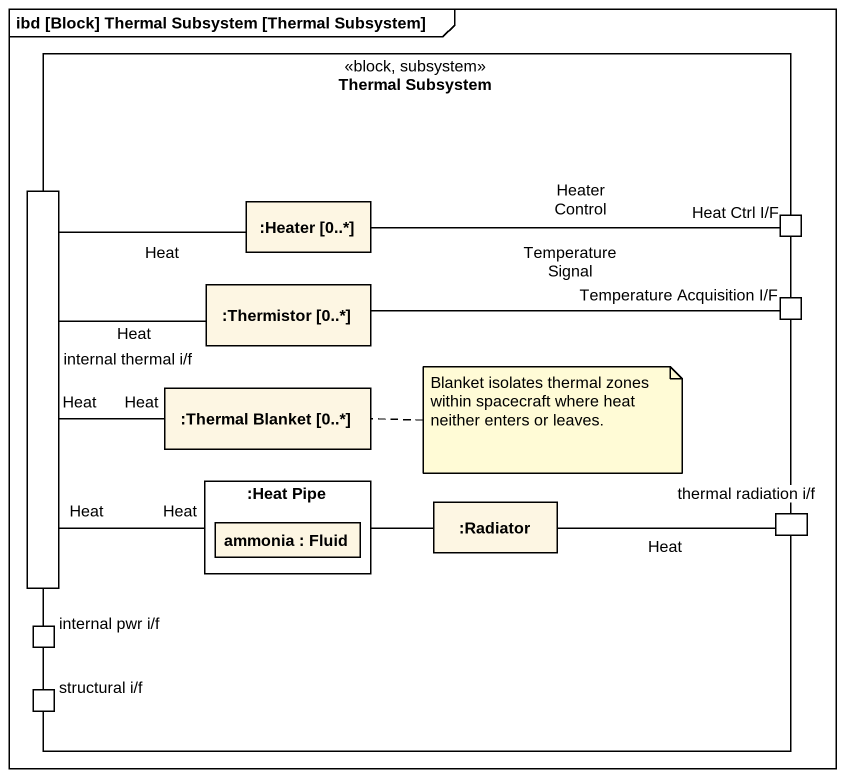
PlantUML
@startuml
mainframe ibd [Block] Thermal Subsystem [Thermal Subsystem]
rectangle "Thermal Subsystem" as Thermal_Subsystem <<block, subsystem>> {
  port "internal thermal i/f" as internal_thermal_i_f
  rectangle ":Heater [0..*]" as Heater_0
  port "Heat Ctrl I/F" as Heat_Ctrl_I_F
  rectangle ":Thermistor [0..*]" as Thermistor_0
  port "Temperature Acquisition I/F" as Temperature_Acquisition_I_F
  rectangle ":Thermal Blanket [0..*]" as Thermal_Blanket_0
  rectangle ":Heat Pipe" as Heat_Pipe {
    rectangle "ammonia : Fluid" as ammonia
  }
  rectangle ":Radiator" as Radiator
  port "thermal radiation i/f" as thermal_radiation_i_f
  port "internal pwr i/f" as internal_pwr_i_f
  port "structural i/f" as structural_i_f
}
internal_thermal_i_f -right- Thermistor_0 : Heat
internal_thermal_i_f -right- Thermal_Blanket_0 : Heat\nHeat
Heater_0 -- internal_thermal_i_f : Heat
Heat_Ctrl_I_F -left- Heater_0 : Heater Control
Thermistor_0 -right- Temperature_Acquisition_I_F : Temperature Signal
Heat_Pipe -left- internal_thermal_i_f : Heat\nHeat
Heat_Pipe -right- Radiator
Radiator -right- thermal_radiation_i_f : Heat
note right of Thermal_Blanket_0 : Blanket isolates thermal zones within spacecraft where heat neither enters or leaves.
@enduml
